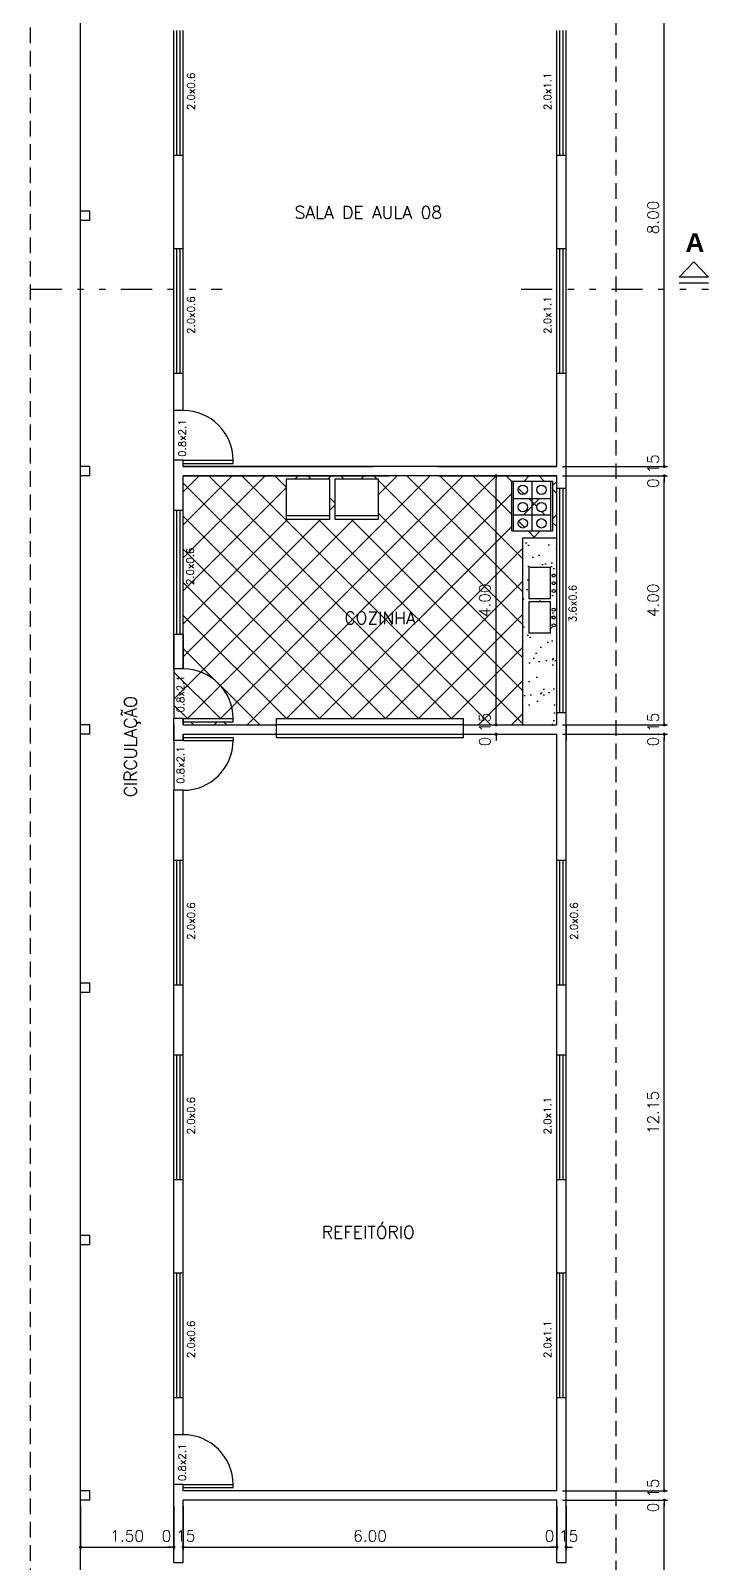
# Model space of a CAD drawing. Extents: x -437 to -220, y 135 to 227.
# Drawn here: x -297.65 to -286.76, y 156.95 to 181.55 of the extents above; entities that cross this region are included whole.
import ezdxf
from ezdxf.enums import TextEntityAlignment as Align

# ---------------------------------------------------------------- set-up
doc = ezdxf.new("R2010")
doc.units = 0
doc.header["$MEASUREMENT"] = 0
doc.linetypes.add('DIVIDE', pattern=[1.25, 0.5, -0.25, 0, -0.25, 0, -0.25])
doc.linetypes.add('HIDDEN', pattern=[0.375, 0.25, -0.125])
doc.layers.get('DEFPOINTS').update_dxf_attribs({"linetype": 'CONTINUOUS'})
for name, color, linetype in [('ACESSÓRIO', 2, 'CONTINUOUS'), ('ALVENARIA', 7, 'CONTINUOUS'), ('ALVENARIA1', 44, 'CONTINUOUS'), ('ALVENARIA2', 9, 'CONTINUOUS'), ('COBERTURA', 6, 'CONTINUOUS'), ('COTA', 1, 'CONTINUOUS'), ('HATCH', 30, 'CONTINUOUS'), ('JAPOR', 142, 'CONTINUOUS'), ('TEXTO2', 40, 'CONTINUOUS'), ('TEXTO3', 3, 'CONTINUOUS'), ('TEXTO4', 4, 'CONTINUOUS')]:
    doc.layers.add(name, color=color, linetype=linetype)
doc.styles.add('SANSSERIFBOLD', font='sasb____.pfb')
doc.styles.add('SIMPLEX', font='SIMPLEX.SHX')
doc.dimstyles.new('DIM100', dxfattribs={"dimtxt": 0.18, "dimasz": 0.05, "dimexe": 0.05, "dimexo": 0.09, "dimgap": 0.09, "dimtad": 1, "dimzin": 0, "dimdsep": 46, "dimtxsty": 'SIMPLEX', "dimblk": 'DOT', "dimcen": 0.09, "dimadec": 0, "dimazin": 0, "dimtfac": 1, "dimtix": 1, "dimtofl": 0, "dimtmove": 2, "dimatfit": 3, "dimldrblk": 'DOT', "dimfxl": 1, "dimtolj": 1, "dimtzin": 0, "dimarcsym": 0})

# ---------------------------------------------------------------- blocks, each defined once
blk = doc.blocks.new('DOT')
at = {"layer": 'ALVENARIA', "color": 0, "linetype": 'ByBlock'}
blk.add_line((-0.5, 0), (-1, 0), dxfattribs=at)
at = {"layer": 'ALVENARIA', "color": 0, "linetype": 'ByBlock', "const_width": 0.5}
blk.add_lwpolyline([(-0.25, 0, 1), (0.25, 0, 1)], format="xyb", close=True, dxfattribs=at)
blk = doc.blocks.new('*D132')
at = {"layer": 'COTA', "color": 0, "lineweight": -2}
for p, q in [((-296.846, 157.861), (-296.846, 157.145)), ((-295.346, 157.861), (-295.346, 157.145)), ((-296.796, 157.195), (-295.396, 157.195))]:
    blk.add_line(p, q, dxfattribs=at)
at = {"layer": 'DEFPOINTS', "color": 0}
for p in [(-296.846, 157.951), (-295.346, 157.951), (-295.346, 157.195)]:
    blk.add_point(p, dxfattribs=at)
at = {"layer": 'COTA', "color": 0, "lineweight": -2, "xscale": 0.05, "yscale": 0.05, "zscale": 0.05, "rotation": 180}
blk.add_blockref('DOT', (-296.846, 157.195), dxfattribs=at)
at = {"layer": 'COTA', "color": 0, "lineweight": -2, "xscale": 0.05, "yscale": 0.05, "zscale": 0.05}
blk.add_blockref('DOT', (-295.346, 157.195), dxfattribs=at)
at = {"layer": 'COTA', "color": 0, "insert": (-296.096, 157.375), "char_height": 0.18, "attachment_point": 5, "style": 'SIMPLEX'}
blk.add_mtext('\\A1;1.50', dxfattribs=at)
blk = doc.blocks.new('*D133')
at = {"layer": 'COTA', "color": 0, "lineweight": -2}
for p, q in [((-295.346, 157.861), (-295.346, 157.145)), ((-295.196, 157.861), (-295.196, 157.145)), ((-295.396, 157.195), (-295.446, 157.195)), ((-295.146, 157.195), (-295.096, 157.195))]:
    blk.add_line(p, q, dxfattribs=at)
at = {"layer": 'DEFPOINTS', "color": 0}
for p in [(-295.346, 157.951), (-295.196, 157.951), (-295.196, 157.195)]:
    blk.add_point(p, dxfattribs=at)
at = {"layer": 'COTA', "color": 0, "lineweight": -2, "xscale": 0.05, "yscale": 0.05, "zscale": 0.05}
blk.add_blockref('DOT', (-295.346, 157.195), dxfattribs=at)
at = {"layer": 'COTA', "color": 0, "lineweight": -2, "xscale": 0.05, "yscale": 0.05, "zscale": 0.05, "rotation": 180}
blk.add_blockref('DOT', (-295.196, 157.195), dxfattribs=at)
at = {"layer": 'COTA', "color": 0, "insert": (-295.271, 157.375), "char_height": 0.18, "attachment_point": 5, "style": 'SIMPLEX'}
blk.add_mtext('\\A1;0.15', dxfattribs=at)
blk = doc.blocks.new('*D134')
at = {"layer": 'COTA', "color": 0, "lineweight": -2}
for p, q in [((-295.196, 157.861), (-295.196, 157.145)), ((-289.196, 157.861), (-289.196, 157.145)), ((-295.146, 157.195), (-289.246, 157.195))]:
    blk.add_line(p, q, dxfattribs=at)
at = {"layer": 'DEFPOINTS', "color": 0}
for p in [(-295.196, 157.951), (-289.196, 157.951), (-289.196, 157.195)]:
    blk.add_point(p, dxfattribs=at)
at = {"layer": 'COTA', "color": 0, "lineweight": -2, "xscale": 0.05, "yscale": 0.05, "zscale": 0.05, "rotation": 180}
blk.add_blockref('DOT', (-295.196, 157.195), dxfattribs=at)
at = {"layer": 'COTA', "color": 0, "lineweight": -2, "xscale": 0.05, "yscale": 0.05, "zscale": 0.05}
blk.add_blockref('DOT', (-289.196, 157.195), dxfattribs=at)
at = {"layer": 'COTA', "color": 0, "insert": (-292.196, 157.375), "char_height": 0.18, "attachment_point": 5, "style": 'SIMPLEX'}
blk.add_mtext('\\A1;6.00', dxfattribs=at)
blk = doc.blocks.new('*D135')
at = {"layer": 'COTA', "color": 0, "lineweight": -2}
for p, q in [((-289.196, 157.861), (-289.196, 157.145)), ((-289.046, 157.861), (-289.046, 157.145)), ((-289.246, 157.195), (-289.296, 157.195)), ((-288.996, 157.195), (-288.946, 157.195))]:
    blk.add_line(p, q, dxfattribs=at)
at = {"layer": 'DEFPOINTS', "color": 0}
for p in [(-289.196, 157.951), (-289.046, 157.951), (-289.046, 157.195)]:
    blk.add_point(p, dxfattribs=at)
at = {"layer": 'COTA', "color": 0, "lineweight": -2, "xscale": 0.05, "yscale": 0.05, "zscale": 0.05}
blk.add_blockref('DOT', (-289.196, 157.195), dxfattribs=at)
at = {"layer": 'COTA', "color": 0, "lineweight": -2, "xscale": 0.05, "yscale": 0.05, "zscale": 0.05, "rotation": 180}
blk.add_blockref('DOT', (-289.046, 157.195), dxfattribs=at)
at = {"layer": 'COTA', "color": 0, "insert": (-289.121, 157.375), "char_height": 0.18, "attachment_point": 5, "style": 'SIMPLEX'}
blk.add_mtext('\\A1;0.15', dxfattribs=at)
blk = doc.blocks.new('*D151')
at = {"layer": 'COTA', "color": 0, "lineweight": -2}
for p, q in [((-289.106, 157.951), (-287.42, 157.951)), ((-287.47, 150.001), (-287.47, 157.901)), ((-289.106, 149.951), (-287.42, 149.951))]:
    blk.add_line(p, q, dxfattribs=at)
at = {"layer": 'DEFPOINTS', "color": 0}
for p in [(-289.196, 157.951), (-287.47, 157.951), (-289.196, 149.951)]:
    blk.add_point(p, dxfattribs=at)
at = {"layer": 'COTA', "color": 0, "lineweight": -2, "xscale": 0.05, "yscale": 0.05, "zscale": 0.05}
for p, rotation in [((-287.47, 157.951), 90), ((-287.47, 149.951), 270)]:
    blk.add_blockref('DOT', p, dxfattribs=dict(at, rotation=rotation))
at = {"layer": 'COTA', "color": 0, "insert": (-287.65, 153.951), "char_height": 0.18, "attachment_point": 5, "rotation": 90, "style": 'SIMPLEX'}
blk.add_mtext('\\A1;8.00', dxfattribs=at)
blk = doc.blocks.new('*D152')
at = {"layer": 'COTA', "color": 0, "lineweight": -2}
for p, q in [((-287.47, 158.151), (-287.47, 158.201)), ((-289.106, 158.101), (-287.42, 158.101)), ((-289.106, 157.951), (-287.42, 157.951)), ((-287.47, 157.901), (-287.47, 157.851))]:
    blk.add_line(p, q, dxfattribs=at)
at = {"layer": 'DEFPOINTS', "color": 0}
for p in [(-289.196, 158.101), (-289.196, 157.951), (-287.47, 158.101)]:
    blk.add_point(p, dxfattribs=at)
at = {"layer": 'COTA', "color": 0, "lineweight": -2, "xscale": 0.05, "yscale": 0.05, "zscale": 0.05}
for p, rotation in [((-287.47, 158.101), 270), ((-287.47, 157.951), 90)]:
    blk.add_blockref('DOT', p, dxfattribs=dict(at, rotation=rotation))
at = {"layer": 'COTA', "color": 0, "insert": (-287.65, 158.026), "char_height": 0.18, "attachment_point": 5, "rotation": 90, "style": 'SIMPLEX'}
blk.add_mtext('\\A1;0.15', dxfattribs=at)
blk = doc.blocks.new('*D153')
at = {"layer": 'COTA', "color": 0, "lineweight": -2}
for p, q in [((-287.47, 170.451), (-287.47, 170.501)), ((-289.106, 170.401), (-287.42, 170.401)), ((-289.106, 170.251), (-287.42, 170.251)), ((-287.47, 170.201), (-287.47, 170.151))]:
    blk.add_line(p, q, dxfattribs=at)
at = {"layer": 'DEFPOINTS', "color": 0}
for p in [(-289.196, 170.401), (-289.196, 170.251), (-287.47, 170.401)]:
    blk.add_point(p, dxfattribs=at)
at = {"layer": 'COTA', "color": 0, "lineweight": -2, "xscale": 0.05, "yscale": 0.05, "zscale": 0.05}
for p, rotation in [((-287.47, 170.401), 270), ((-287.47, 170.251), 90)]:
    blk.add_blockref('DOT', p, dxfattribs=dict(at, rotation=rotation))
at = {"layer": 'COTA', "color": 0, "insert": (-287.65, 170.326), "char_height": 0.18, "attachment_point": 5, "rotation": 90, "style": 'SIMPLEX'}
blk.add_mtext('\\A1;0.15', dxfattribs=at)
blk = doc.blocks.new('*D154')
at = {"layer": 'COTA', "color": 0, "lineweight": -2}
for p, q in [((-289.106, 174.401), (-287.42, 174.401)), ((-287.47, 170.451), (-287.47, 174.351)), ((-289.106, 170.401), (-287.42, 170.401))]:
    blk.add_line(p, q, dxfattribs=at)
at = {"layer": 'DEFPOINTS', "color": 0}
for p in [(-289.196, 174.401), (-287.47, 174.401), (-289.196, 170.401)]:
    blk.add_point(p, dxfattribs=at)
at = {"layer": 'COTA', "color": 0, "lineweight": -2, "xscale": 0.05, "yscale": 0.05, "zscale": 0.05}
for p, rotation in [((-287.47, 174.401), 90), ((-287.47, 170.401), 270)]:
    blk.add_blockref('DOT', p, dxfattribs=dict(at, rotation=rotation))
at = {"layer": 'COTA', "color": 0, "insert": (-287.65, 172.401), "char_height": 0.18, "attachment_point": 5, "rotation": 90, "style": 'SIMPLEX'}
blk.add_mtext('\\A1;4.00', dxfattribs=at)
blk = doc.blocks.new('*D155')
at = {"layer": 'COTA', "color": 0, "lineweight": -2}
for p, q in [((-289.106, 174.551), (-287.42, 174.551)), ((-287.47, 174.601), (-287.47, 174.651)), ((-289.106, 174.401), (-287.42, 174.401)), ((-287.47, 174.351), (-287.47, 174.301))]:
    blk.add_line(p, q, dxfattribs=at)
at = {"layer": 'DEFPOINTS', "color": 0}
for p in [(-289.196, 174.551), (-287.47, 174.551), (-289.196, 174.401)]:
    blk.add_point(p, dxfattribs=at)
at = {"layer": 'COTA', "color": 0, "lineweight": -2, "xscale": 0.05, "yscale": 0.05, "zscale": 0.05}
for p, rotation in [((-287.47, 174.551), 270), ((-287.47, 174.401), 90)]:
    blk.add_blockref('DOT', p, dxfattribs=dict(at, rotation=rotation))
at = {"layer": 'COTA', "color": 0, "insert": (-287.65, 174.476), "char_height": 0.18, "attachment_point": 5, "rotation": 90, "style": 'SIMPLEX'}
blk.add_mtext('\\A1;0.15', dxfattribs=at)
blk = doc.blocks.new('*D156')
at = {"layer": 'COTA', "color": 0, "lineweight": -2}
for p, q in [((-289.106, 182.551), (-287.42, 182.551)), ((-287.47, 174.601), (-287.47, 182.501)), ((-289.106, 174.551), (-287.42, 174.551))]:
    blk.add_line(p, q, dxfattribs=at)
at = {"layer": 'DEFPOINTS', "color": 0}
for p in [(-289.196, 182.551), (-287.47, 182.551), (-289.196, 174.551)]:
    blk.add_point(p, dxfattribs=at)
at = {"layer": 'COTA', "color": 0, "lineweight": -2, "xscale": 0.05, "yscale": 0.05, "zscale": 0.05}
for p, rotation in [((-287.47, 182.551), 90), ((-287.47, 174.551), 270)]:
    blk.add_blockref('DOT', p, dxfattribs=dict(at, rotation=rotation))
at = {"layer": 'COTA', "color": 0, "insert": (-287.65, 178.551), "char_height": 0.18, "attachment_point": 5, "rotation": 90, "style": 'SIMPLEX'}
blk.add_mtext('\\A1;8.00', dxfattribs=at)
blk = doc.blocks.new('GEL')
at = {"layer": 'ACESSÓRIO'}
for p, q in [((0.64135, 0), (0, 0)), ((0, 0), (0, -0.7)), ((0.5842, -0.7), (0.5842, 0)), ((0.64135, -0.7), (0.64135, 0)), ((0, -0.7), (0.64135, -0.7))]:
    blk.add_line(p, q, dxfattribs=at)
blk = doc.blocks.new('*D233')
at = {"layer": 'COTA', "color": 0, "lineweight": -2}
for p, q in [((-290.262, 174.401), (-290.222, 174.401)), ((-290.172, 170.451), (-290.172, 174.351)), ((-290.262, 170.401), (-290.222, 170.401))]:
    blk.add_line(p, q, dxfattribs=at)
at = {"layer": 'DEFPOINTS', "color": 0}
for p in [(-290.172, 174.401), (-290.172, 174.401), (-290.172, 170.401)]:
    blk.add_point(p, dxfattribs=at)
at = {"layer": 'COTA', "color": 0, "lineweight": -2, "xscale": 0.05, "yscale": 0.05, "zscale": 0.05}
for p, rotation in [((-290.172, 174.401), 90), ((-290.172, 170.401), 270)]:
    blk.add_blockref('DOT', p, dxfattribs=dict(at, rotation=rotation))
at = {"layer": 'COTA', "color": 0, "insert": (-290.352, 172.401), "char_height": 0.18, "attachment_point": 5, "rotation": 90, "style": 'SIMPLEX'}
blk.add_mtext('\\A1;4.00', dxfattribs=at)
blk = doc.blocks.new('*D232')
at = {"layer": 'COTA', "color": 0, "lineweight": -2}
for p, q in [((-290.172, 170.451), (-290.172, 170.501)), ((-290.262, 170.401), (-290.222, 170.401)), ((-290.262, 170.251), (-290.222, 170.251)), ((-290.172, 170.201), (-290.172, 170.151))]:
    blk.add_line(p, q, dxfattribs=at)
at = {"layer": 'DEFPOINTS', "color": 0}
for p in [(-290.172, 170.401), (-290.172, 170.401), (-290.172, 170.251)]:
    blk.add_point(p, dxfattribs=at)
at = {"layer": 'COTA', "color": 0, "lineweight": -2, "xscale": 0.05, "yscale": 0.05, "zscale": 0.05}
for p, rotation in [((-290.172, 170.401), 270), ((-290.172, 170.251), 90)]:
    blk.add_blockref('DOT', p, dxfattribs=dict(at, rotation=rotation))
at = {"layer": 'COTA', "color": 0, "insert": (-290.352, 170.326), "char_height": 0.18, "attachment_point": 5, "rotation": 90, "style": 'SIMPLEX'}
blk.add_mtext('\\A1;0.15', dxfattribs=at)
blk = doc.blocks.new('FOG6')
at = {"layer": 'ACESSÓRIO'}
for p, q in [((0.66, 0), (0, 0)), ((0, 0), (0, -0.8)), ((0.66, 0), (0.66, -0.8)), ((0.03, 0), (0.03, -0.8)), ((0.33, 0), (0.33, -0.8)), ((0.63, 0), (0.63, -0.8)), ((0.63, -0.26), (0.03, -0.26)), ((0.63, -0.52), (0.03, -0.52)), ((0.66, -0.8), (0, -0.8))]:
    blk.add_line(p, q, dxfattribs=at)
for centre in [(0.184, -0.122), (0.484, -0.122), (0.184, -0.382), (0.484, -0.382), (0.184, -0.662), (0.484, -0.662)]:
    blk.add_circle(centre, 0.075, dxfattribs=at)
blk = doc.blocks.new('*D234')
at = {"layer": 'COTA', "color": 0, "lineweight": -2}
for p, q in [((-289.106, 170.251), (-287.42, 170.251)), ((-287.47, 158.151), (-287.47, 170.201)), ((-289.106, 158.101), (-287.42, 158.101))]:
    blk.add_line(p, q, dxfattribs=at)
at = {"layer": 'DEFPOINTS', "color": 0}
for p in [(-289.196, 170.251), (-287.47, 170.251), (-289.196, 158.101)]:
    blk.add_point(p, dxfattribs=at)
at = {"layer": 'COTA', "color": 0, "lineweight": -2, "xscale": 0.05, "yscale": 0.05, "zscale": 0.05}
for p, rotation in [((-287.47, 170.251), 90), ((-287.47, 158.101), 270)]:
    blk.add_blockref('DOT', p, dxfattribs=dict(at, rotation=rotation))
at = {"layer": 'COTA', "color": 0, "insert": (-287.65, 164.176), "char_height": 0.18, "attachment_point": 5, "rotation": 90, "style": 'SIMPLEX'}
blk.add_mtext('\\A1;12.15', dxfattribs=at)

msp = doc.modelspace()

# ---------------------------------------------------------------- hatches: boundary and pattern name
at = {"layer": 'ACESSÓRIO'}
h = msp.add_hatch(dxfattribs=at)
h.set_pattern_fill('AR-SAND', color=256, scale=0.2, style=0)
h.set_pattern_definition([(37.5, (13.3, 4.15), (-0.01259867, 0.38536475), [0, -0.304, 0, -0.34, 0, -0.325]), (7.5, (13.3, 4.15), (0.35395534, 0.5644292), [0, -0.164, 0, -0.274, 0, -0.105]), (327.5, (13.054, 4.15), (0.62282837, 0.0011318), [0, -0.1, 0, -0.36, 0, -0.47]), (317.5, (13.054, 4.15), (0.6012253, 0.1755351), [0, -0.05, 0, -0.236, 0, -0.27])])
h.paths.add_polyline_path([(-289.196, 173.401), (-289.746, 173.401), (-289.746, 170.401), (-289.196, 170.401), (-289.196, 170.601)])
h.paths.add_polyline_path([(-289.646, 171.876), (-289.646, 172.376), (-289.296, 172.376), (-289.296, 171.876)], flags=16)
h.paths.add_polyline_path([(-289.271, 172.001, -1), (-289.221, 172.001, -1)], flags=16)
h.paths.add_polyline_path([(-289.271, 172.126, -1), (-289.221, 172.126, -1)], flags=16)
h.paths.add_polyline_path([(-289.271, 172.251, -1), (-289.221, 172.251, -1)], flags=16)
h.paths.add_polyline_path([(-289.646, 172.426), (-289.646, 172.926), (-289.296, 172.926), (-289.296, 172.426)], flags=16)
h.paths.add_polyline_path([(-289.271, 172.551, -1), (-289.221, 172.551, -1)], flags=16)
h.paths.add_polyline_path([(-289.271, 172.676, -1), (-289.221, 172.676, -1)], flags=16)
h.paths.add_polyline_path([(-289.271, 172.801, -1), (-289.221, 172.801, -1)], flags=16)
at = {"layer": 'HATCH'}
h = msp.add_hatch(dxfattribs=at)
h.set_pattern_fill('NET', color=256, scale=3, angle=45, style=0)
h.paths.add_polyline_path([(-295.196, 174.401), (-295.196, 173.851), (-295.196, 171.851), (-295.196, 171.301, -0.414214), (-294.396, 170.501), (-294.396, 170.451), (-295.196, 170.451), (-295.196, 170.401), (-293.696, 170.401), (-293.696, 170.501), (-290.696, 170.501), (-290.696, 170.401), (-289.746, 170.401), (-289.746, 173.401), (-289.196, 173.401), (-289.196, 174.201), (-289.196, 174.401), (-291.096, 174.401)])
h.paths.add_polyline_path([(-293.542, 173.706), (-293.542, 174.347), (-292.842, 174.347), (-292.842, 173.706)], flags=16)
h.paths.add_polyline_path([(-292.761, 173.706), (-292.761, 174.347), (-292.061, 174.347), (-292.061, 173.706)], flags=16)
h.paths.add_polyline_path([(-289.92, 173.516), (-289.92, 174.316), (-289.26, 174.316), (-289.26, 173.516)], flags=16)
h.paths.add_polyline_path([(-289.89, 174.036), (-289.29, 174.036), (-289.29, 173.776), (-289.89, 173.776)], flags=0)
h.paths.add_polyline_path([(-289.67, 173.638, -1), (-289.82, 173.638, -1)], flags=0)
h.paths.add_polyline_path([(-289.67, 173.898, -1), (-289.82, 173.898, -1)], flags=0)
h.paths.add_polyline_path([(-289.67, 174.178, -1), (-289.82, 174.178, -1)], flags=0)
h.paths.add_polyline_path([(-289.37, 173.638, -1), (-289.52, 173.638, -1)], flags=0)
h.paths.add_polyline_path([(-289.37, 173.898, -1), (-289.52, 173.898, -1)], flags=0)
h.paths.add_polyline_path([(-289.37, 174.178, -1), (-289.52, 174.178, -1)], flags=0)
h.paths.add_polyline_path([(-295.196, 171.301), (-295.346, 171.301), (-295.346, 171.287), (-295.346, 170.501), (-295.196, 170.501), (-294.396, 170.501, 0.414214)])
h.paths.add_polyline_path([(-290.487, 172.082), (-290.487, 172.72), (-290.217, 172.72), (-290.217, 172.082)], flags=24)
h.paths.add_polyline_path([(-290.487, 170.024), (-290.487, 170.628), (-290.217, 170.628), (-290.217, 170.024)], flags=9)
h.paths.add_polyline_path([(-292.71, 171.968), (-291.362, 171.968), (-291.362, 172.268), (-292.71, 172.268)], flags=24)
h.paths.add_polyline_path([(-294.995, 172.603), (-294.995, 173.292), (-295.175, 173.292), (-295.175, 172.603)], flags=24)
h.paths.add_polyline_path([(-295.149, 170.578), (-295.149, 171.221), (-295.329, 171.221), (-295.329, 170.578)], flags=24)

# ---------------------------------------------------------------- linework, layer by layer
at = {"layer": 'ACESSÓRIO'}
for p, q in [((-289.746, 173.401), (-289.746, 170.401)), ((-289.196, 173.401), (-289.746, 173.401)), ((-289.646, 172.926), (-289.646, 172.426)), ((-289.296, 172.926), (-289.646, 172.926)), ((-289.296, 172.426), (-289.296, 172.926)), ((-289.296, 172.426), (-289.646, 172.426)), ((-289.646, 172.376), (-289.646, 171.876)), ((-289.296, 172.376), (-289.646, 172.376)), ((-289.296, 171.876), (-289.296, 172.376)), ((-289.296, 171.876), (-289.646, 171.876)), ((-293.696, 170.501), (-290.696, 170.501)), ((-293.696, 170.201), (-293.696, 170.501)), ((-290.696, 170.201), (-290.696, 170.501)), ((-293.696, 170.201), (-290.696, 170.201))]:
    msp.add_line(p, q, dxfattribs=at)
for centre in [(-289.246, 172.801), (-289.246, 172.676), (-289.246, 172.551), (-289.246, 172.251), (-289.246, 172.126), (-289.246, 172.001)]:
    msp.add_circle(centre, 0.025, dxfattribs=at)
at = {"layer": 'ALVENARIA'}
for p, q in [((-295.346, 179.551), (-295.196, 179.551)), ((-295.346, 178.051), (-295.346, 179.551)), ((-295.196, 178.051), (-295.196, 179.551)), ((-289.196, 179.551), (-289.046, 179.551)), ((-289.196, 178.051), (-289.196, 179.551)), ((-289.046, 178.051), (-289.046, 179.551)), ((-296.846, 178.501), (-296.846, 178.651)), ((-296.696, 178.651), (-296.846, 178.651)), ((-296.696, 178.501), (-296.696, 178.651)), ((-296.696, 178.501), (-296.846, 178.501)), ((-295.346, 178.051), (-295.196, 178.051)), ((-289.196, 178.051), (-289.046, 178.051)), ((-295.346, 176.051), (-295.196, 176.051)), ((-295.346, 175.451), (-295.346, 176.051)), ((-295.196, 175.451), (-295.196, 176.051)), ((-289.196, 174.551), (-289.196, 176.051)), ((-289.196, 176.051), (-289.046, 176.051)), ((-289.046, 174.201), (-289.046, 176.051)), ((-295.196, 175.451), (-295.346, 175.451)), ((-296.846, 174.401), (-296.846, 174.551)), ((-296.696, 174.551), (-296.846, 174.551)), ((-296.696, 174.401), (-296.696, 174.551)), ((-295.196, 174.651), (-295.346, 174.651)), ((-295.346, 173.851), (-295.346, 174.651)), ((-295.196, 174.551), (-295.196, 174.651)), ((-289.196, 174.551), (-295.196, 174.551)), ((-295.196, 174.551), (-292.146, 174.551)), ((-291.096, 174.551), (-289.196, 174.551)), ((-296.696, 174.401), (-296.846, 174.401)), ((-289.196, 174.401), (-295.196, 174.401)), ((-295.196, 173.851), (-295.196, 174.401)), ((-295.196, 174.401), (-291.896, 174.401)), ((-291.096, 174.401), (-289.196, 174.401)), ((-289.196, 174.201), (-289.196, 174.401)), ((-289.196, 174.201), (-289.196, 174.401)), ((-289.196, 174.201), (-289.046, 174.201)), ((-289.196, 174.201), (-289.046, 174.201)), ((-295.346, 173.851), (-295.196, 173.851)), ((-295.346, 171.851), (-295.346, 171.301)), ((-295.196, 171.851), (-295.346, 171.851)), ((-295.196, 171.851), (-295.346, 171.851)), ((-295.346, 171.287), (-295.346, 171.851)), ((-295.196, 171.851), (-295.196, 171.301)), ((-295.196, 171.301), (-295.196, 171.851)), ((-295.196, 171.301), (-295.346, 171.301)), ((-295.346, 170.151), (-295.346, 170.501)), ((-295.196, 170.501), (-295.346, 170.501)), ((-295.196, 170.401), (-295.196, 170.501)), ((-295.196, 170.501), (-295.196, 170.401)), ((-289.196, 170.601), (-289.046, 170.601)), ((-289.196, 170.601), (-289.046, 170.601)), ((-289.196, 170.401), (-289.196, 170.601)), ((-289.046, 170.051), (-289.046, 170.601)), ((-289.046, 168.226), (-289.046, 170.601)), ((-289.046, 170.151), (-289.046, 170.601)), ((-296.846, 170.251), (-296.846, 170.401)), ((-296.696, 170.401), (-296.846, 170.401)), ((-296.696, 170.251), (-296.846, 170.251)), ((-296.696, 170.251), (-296.696, 170.401)), ((-295.346, 170.401), (-295.346, 170.151)), ((-295.196, 170.401), (-293.696, 170.401)), ((-295.196, 170.151), (-295.196, 170.251)), ((-295.196, 170.251), (-295.196, 170.151)), ((-295.196, 170.251), (-293.696, 170.251)), ((-290.696, 170.401), (-289.196, 170.401)), ((-290.696, 170.251), (-289.196, 170.251)), ((-289.196, 168.226), (-289.196, 170.251)), ((-289.046, 170.401), (-289.046, 170.151)), ((-295.196, 170.151), (-295.346, 170.151)), ((-295.346, 165.101), (-295.346, 169.351)), ((-295.196, 169.351), (-295.346, 169.351)), ((-295.346, 168.801), (-295.346, 169.351)), ((-295.196, 168.226), (-295.196, 169.351)), ((-295.346, 168.226), (-295.196, 168.226)), ((-289.196, 168.226), (-289.046, 168.226)), ((-296.846, 166.101), (-296.846, 166.251)), ((-296.696, 166.251), (-296.846, 166.251)), ((-296.696, 166.101), (-296.846, 166.101)), ((-296.696, 166.101), (-296.696, 166.251)), ((-295.346, 166.226), (-295.196, 166.226)), ((-295.196, 165.101), (-295.196, 166.226)), ((-289.196, 165.101), (-289.196, 166.226)), ((-289.196, 166.226), (-289.046, 166.226)), ((-289.196, 166.226), (-289.046, 166.226)), ((-289.046, 165.101), (-289.046, 166.226)), ((-295.346, 165.101), (-295.196, 165.101)), ((-289.196, 165.101), (-289.046, 165.101)), ((-295.346, 163.101), (-295.196, 163.101)), ((-295.346, 161.601), (-295.346, 163.101)), ((-295.196, 161.601), (-295.196, 163.101)), ((-289.196, 163.101), (-289.046, 163.101)), ((-289.196, 161.601), (-289.196, 163.101)), ((-289.046, 161.601), (-289.046, 163.101)), ((-296.846, 162.051), (-296.846, 162.201)), ((-296.696, 162.201), (-296.846, 162.201)), ((-296.696, 162.051), (-296.696, 162.201)), ((-296.696, 162.051), (-296.846, 162.051)), ((-295.346, 161.601), (-295.196, 161.601)), ((-289.196, 161.601), (-289.046, 161.601)), ((-295.346, 159.601), (-295.196, 159.601)), ((-295.346, 159.001), (-295.346, 159.601)), ((-295.196, 159.001), (-295.196, 159.601)), ((-289.196, 158.101), (-289.196, 159.601)), ((-289.196, 159.601), (-289.046, 159.601)), ((-289.046, 156.951), (-289.046, 159.601)), ((-295.196, 159.001), (-295.346, 159.001)), ((-295.196, 158.201), (-295.346, 158.201)), ((-295.346, 156.951), (-295.346, 158.201)), ((-295.196, 158.101), (-295.196, 158.201)), ((-296.846, 157.951), (-296.846, 158.101)), ((-296.696, 158.101), (-296.846, 158.101)), ((-296.696, 157.951), (-296.846, 157.951)), ((-296.696, 157.951), (-296.696, 158.101)), ((-289.196, 158.101), (-295.196, 158.101)), ((-289.196, 157.951), (-295.196, 157.951)), ((-295.196, 156.951), (-295.196, 157.951)), ((-289.196, 156.951), (-289.196, 157.951)), ((-295.346, 156.951), (-295.196, 156.951)), ((-289.196, 156.951), (-289.046, 156.951))]:
    msp.add_line(p, q, dxfattribs=at)
at = {"layer": 'ALVENARIA1'}
for p, q in [((-296.846, 178.651), (-296.846, 182.551)), ((-296.846, 174.551), (-296.846, 178.501)), ((-295.346, 174.651), (-295.346, 175.451)), ((-296.846, 170.401), (-296.846, 174.401)), ((-295.346, 171.301), (-295.346, 170.501)), ((-296.846, 166.251), (-296.846, 170.251)), ((-295.346, 170.151), (-295.346, 169.351)), ((-296.846, 162.201), (-296.846, 166.101)), ((-296.846, 158.101), (-296.846, 162.051)), ((-295.346, 158.201), (-295.346, 159.001)), ((-296.846, 154.051), (-296.846, 157.951))]:
    msp.add_line(p, q, dxfattribs=at)
at = {"layer": 'ALVENARIA1', "ltscale": 0.04}
for p, q in [((-290.696, 170.401), (-293.696, 170.401)), ((-293.696, 170.251), (-290.696, 170.251))]:
    msp.add_line(p, q, dxfattribs=at)
at = {"layer": 'ALVENARIA2'}
for p, q in [((-287.233, 177.589), (-286.998, 177.839)), ((-286.998, 177.839), (-286.763, 177.589)), ((-286.763, 177.589), (-287.233, 177.589)), ((-286.763, 177.495), (-287.233, 177.495))]:
    msp.add_line(p, q, dxfattribs=at)
at = {"layer": 'ALVENARIA2', "linetype": 'DIVIDE'}
for p, q in [((-297.646, 177.401), (-294.568, 177.401)), ((-289.769, 177.401), (-286.763, 177.401))]:
    msp.add_line(p, q, dxfattribs=at)
at = {"layer": 'COBERTURA', "linetype": 'HIDDEN'}
for p, q in [((-297.646, 150.601), (-297.646, 199.891)), ((-288.246, 139.851), (-288.246, 199.801))]:
    msp.add_line(p, q, dxfattribs=at)
at = {"layer": 'JAPOR', "linetype": 'Continuous', "ltscale": 0.5}
for p, q in [((-295.346, 179.551), (-295.346, 181.551)), ((-295.296, 179.551), (-295.296, 181.551)), ((-295.246, 179.551), (-295.246, 181.551)), ((-295.196, 179.551), (-295.196, 181.551)), ((-289.196, 179.551), (-289.196, 181.551)), ((-289.146, 179.551), (-289.146, 181.551)), ((-289.096, 179.551), (-289.096, 181.551)), ((-289.046, 179.551), (-289.046, 181.551)), ((-295.346, 176.051), (-295.346, 178.051)), ((-295.296, 176.051), (-295.296, 178.051)), ((-295.246, 176.051), (-295.246, 178.051)), ((-295.196, 176.051), (-295.196, 178.051)), ((-289.196, 176.051), (-289.196, 178.051)), ((-289.146, 176.051), (-289.146, 178.051)), ((-289.096, 176.051), (-289.096, 178.051)), ((-289.046, 176.051), (-289.046, 178.051)), ((-289.196, 170.601), (-289.196, 174.201)), ((-289.146, 170.601), (-289.146, 174.201)), ((-289.146, 170.601), (-289.146, 174.201)), ((-289.096, 170.601), (-289.096, 174.201)), ((-289.096, 170.601), (-289.096, 174.201)), ((-289.046, 170.601), (-289.046, 174.201)), ((-289.046, 170.601), (-289.046, 174.201)), ((-295.346, 166.226), (-295.346, 168.226)), ((-295.296, 166.226), (-295.296, 168.226)), ((-295.246, 166.226), (-295.246, 168.226)), ((-295.196, 166.226), (-295.196, 168.226)), ((-289.196, 166.226), (-289.196, 168.226)), ((-289.146, 166.226), (-289.146, 168.226)), ((-289.096, 166.226), (-289.096, 168.226)), ((-289.046, 166.226), (-289.046, 168.226)), ((-295.346, 163.101), (-295.346, 165.101)), ((-295.296, 163.101), (-295.296, 165.101)), ((-295.246, 163.101), (-295.246, 165.101)), ((-295.196, 163.101), (-295.196, 165.101)), ((-289.196, 163.101), (-289.196, 165.101)), ((-289.146, 163.101), (-289.146, 165.101)), ((-289.096, 163.101), (-289.096, 165.101)), ((-289.046, 163.101), (-289.046, 165.101)), ((-295.346, 159.601), (-295.346, 161.601)), ((-295.296, 159.601), (-295.296, 161.601)), ((-295.246, 159.601), (-295.246, 161.601)), ((-295.196, 159.601), (-295.196, 161.601)), ((-289.196, 159.601), (-289.196, 161.601)), ((-289.146, 159.601), (-289.146, 161.601)), ((-289.096, 159.601), (-289.096, 161.601)), ((-289.046, 159.601), (-289.046, 161.601))]:
    msp.add_line(p, q, dxfattribs=at)
at = {"layer": 'JAPOR'}
for p, q in [((-295.196, 174.651), (-294.396, 174.651)), ((-295.196, 174.601), (-294.396, 174.601)), ((-295.196, 174.601), (-294.396, 174.601)), ((-294.396, 174.601), (-294.396, 174.651)), ((-295.346, 171.851), (-295.346, 173.851)), ((-295.296, 171.851), (-295.296, 173.851)), ((-295.246, 171.851), (-295.246, 173.851)), ((-295.196, 171.851), (-295.196, 173.851)), ((-295.196, 170.501), (-294.396, 170.501)), ((-294.396, 170.451), (-294.396, 170.501)), ((-295.196, 170.451), (-294.396, 170.451)), ((-295.196, 170.201), (-294.396, 170.201)), ((-295.196, 170.151), (-294.396, 170.151)), ((-294.396, 170.201), (-294.396, 170.151)), ((-295.196, 158.201), (-294.396, 158.201)), ((-294.396, 158.151), (-294.396, 158.201)), ((-295.196, 158.151), (-294.396, 158.151))]:
    msp.add_line(p, q, dxfattribs=at)
for centre, start, end in [((-295.196, 174.651), 0, 90), ((-295.196, 170.501), 360, 90), ((-295.196, 170.151), 270, 0), ((-295.196, 158.201), 0, 90)]:
    msp.add_arc(centre, 0.8, start, end, dxfattribs=at)

# ---------------------------------------------------------------- block references
at = {"layer": 'ACESSÓRIO'}
for name, p, rotation in [('GEL', (-292.842, 174.347), 270), ('GEL', (-292.061, 174.347), 270), ('FOG6', (-289.26, 173.516), 180)]:
    msp.add_blockref(name, p, dxfattribs=dict(at, rotation=rotation))

# ---------------------------------------------------------------- texts
at = {"layer": 'TEXTO2', "style": 'SIMPLEX'}
for s, p in [('2.0x0.6', (-295.011, 180.575)), ('2.0x1.1', (-289.287, 180.575)), ('2.0x0.6', (-295.011, 176.982)), ('2.0x1.1', (-289.287, 176.982)), ('0.8x2.1', (-295.154, 175.007)), ('2.0x0.6', (-295.025, 172.947)), ('3.6x0.6', (-288.882, 172.35)), ('0.8x2.1', (-295.179, 170.899)), ('0.8x2.1', (-295.179, 169.754)), ('2.0x0.6', (-295.011, 167.25)), ('2.0x0.6', (-288.861, 167.25)), ('2.0x0.6', (-295.011, 164.125)), ('2.0x1.1', (-289.287, 164.125)), ('2.0x0.6', (-295.011, 160.532)), ('2.0x1.1', (-289.287, 160.532)), ('0.8x2.1', (-295.154, 158.557))]:
    msp.add_text(s, height=0.12, rotation=90, dxfattribs=at).set_placement(p, align=Align.CENTER)
at = {"layer": 'TEXTO3', "style": 'SIMPLEX'}
for s, p in [('SALA DE AULA 08', (-292.224, 178.531)), ('COZINHA', (-292.036, 172.018)), ('REFEITÓRIO', (-292.224, 162.152))]:
    msp.add_text(s, height=0.2, dxfattribs=at).set_placement(p, align=Align.CENTER)
msp.add_text('CIRCULAÇÃO', height=0.2, rotation=90, dxfattribs=at).set_placement((-295.943, 170.052), align=Align.CENTER)
at = {"layer": 'TEXTO4', "style": 'SANSSERIFBOLD'}
msp.add_text('A', height=0.3, dxfattribs=at).set_placement((-286.979, 177.998), align=Align.CENTER)

# ---------------------------------------------------------------- dimensions: what is measured, and where the dimension line sits
at = {"layer": 'COTA'}
for base, p1, p2, angle, picture, middle in [((-287.47, 182.551), (-289.196, 174.551), (-289.196, 182.551), 90, '*D156', (-287.65, 178.551)), ((-287.47, 174.551), (-289.196, 174.401), (-289.196, 174.551), 90, '*D155', (-287.65, 174.476)), ((-290.172, 174.401), (-290.172, 170.401), (-290.172, 174.401), 90, '*D233', (-290.352, 172.401)), ((-287.47, 174.401), (-289.196, 170.401), (-289.196, 174.401), 90, '*D154', (-287.65, 172.401)), ((-290.172, 170.401), (-290.172, 170.251), (-290.172, 170.401), 90, '*D232', (-290.352, 170.326)), ((-287.47, 170.401), (-289.196, 170.251), (-289.196, 170.401), 90, '*D153', (-287.65, 170.326)), ((-287.47, 170.251), (-289.196, 158.101), (-289.196, 170.251), 270, '*D234', (-287.65, 164.176)), ((-287.47, 158.101), (-289.196, 157.951), (-289.196, 158.101), 90, '*D152', (-287.65, 158.026)), ((-287.47, 157.951), (-289.196, 149.951), (-289.196, 157.951), 90, '*D151', (-287.65, 153.951))]:
    dim = msp.add_linear_dim(base=base, p1=p1, p2=p2, angle=angle, dimstyle='DIM100', dxfattribs=at)
    dim.commit()
    dim.dimension.update_dxf_attribs({"geometry": picture, "text_midpoint": middle})
for base, p1, p2, picture, middle in [((-295.346, 157.195), (-296.846, 157.951), (-295.346, 157.951), '*D132', (-296.096, 157.375)), ((-295.196, 157.195), (-295.346, 157.951), (-295.196, 157.951), '*D133', (-295.271, 157.375)), ((-289.196, 157.195), (-295.196, 157.951), (-289.196, 157.951), '*D134', (-292.196, 157.375)), ((-289.046, 157.195), (-289.196, 157.951), (-289.046, 157.951), '*D135', (-289.121, 157.375))]:
    dim = msp.add_linear_dim(base=base, p1=p1, p2=p2, dimstyle='DIM100', dxfattribs=at)
    dim.commit()
    dim.dimension.update_dxf_attribs({"geometry": picture, "text_midpoint": middle})

doc.saveas('drawing.dxf')
